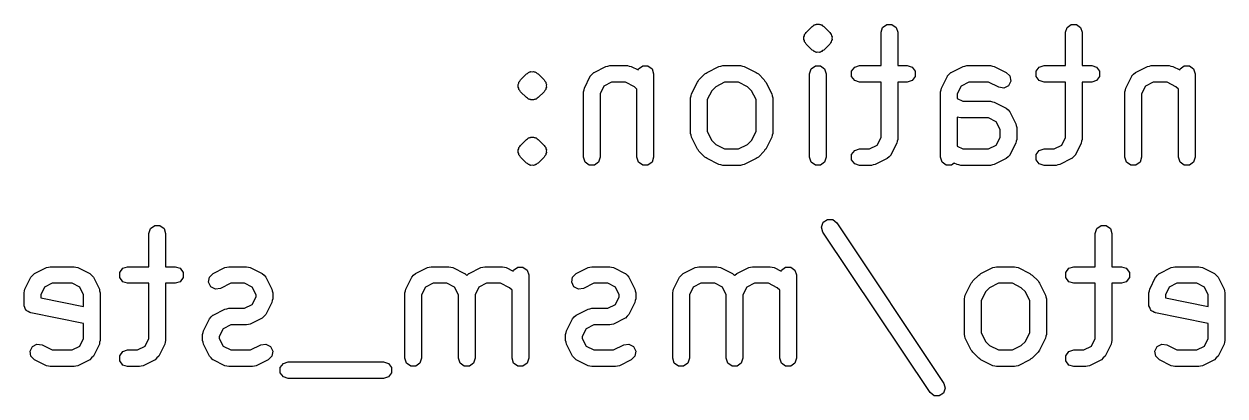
# Model space of a CAD drawing. Extents: x 65 to 231, y -134 to -59.
# Drawn here: x 192.44 to 206.85, y -111.56 to -107.09 of the extents above; entities that cross this region are included whole.
import ezdxf

# ---------------------------------------------------------------- set-up
doc = ezdxf.new("R2010")
doc.units = 0
doc.layers.add('BLACK', color=7, linetype='CONTINUOUS')

msp = doc.modelspace()

# ---------------------------------------------------------------- linework, layer by layer
at = {"layer": 'BLACK', "linetype": 'CONTINUOUS'}
for p, q in [((201.931, -107.101), (201.938, -107.096)), ((201.938, -107.096), (201.946, -107.096)), ((201.946, -107.096), (201.953, -107.092)), ((201.953, -107.092), (201.969, -107.095)), ((201.969, -107.095), (201.984, -107.092)), ((201.984, -107.092), (201.991, -107.096)), ((201.991, -107.096), (201.999, -107.096)), ((201.999, -107.096), (202.006, -107.101)), ((202.745, -107.132), (202.795, -107.096)), ((202.795, -107.096), (202.857, -107.096)), ((202.857, -107.096), (202.907, -107.132)), ((204.959, -107.132), (205.009, -107.096)), ((205.009, -107.096), (205.071, -107.096)), ((205.071, -107.096), (205.121, -107.132)), ((201.798, -107.247), (201.806, -107.233)), ((201.806, -107.233), (201.808, -107.217)), ((201.808, -107.217), (201.819, -107.206)), ((201.819, -107.206), (201.826, -107.192)), ((201.826, -107.192), (201.898, -107.12)), ((201.898, -107.12), (201.912, -107.113)), ((201.912, -107.113), (201.923, -107.102)), ((201.923, -107.102), (201.931, -107.101)), ((202.006, -107.101), (202.014, -107.102)), ((202.014, -107.102), (202.025, -107.113)), ((202.025, -107.113), (202.039, -107.12)), ((202.039, -107.12), (202.111, -107.192)), ((202.111, -107.192), (202.118, -107.206)), ((202.118, -107.206), (202.129, -107.217)), ((202.129, -107.217), (202.132, -107.233)), ((202.132, -107.233), (202.139, -107.247)), ((202.726, -107.191), (202.745, -107.132)), ((202.726, -107.591), (202.726, -107.191)), ((202.907, -107.132), (202.926, -107.191)), ((202.926, -107.191), (202.926, -107.591)), ((204.94, -107.191), (204.959, -107.132)), ((204.94, -107.591), (204.94, -107.191)), ((205.121, -107.132), (205.14, -107.191)), ((205.14, -107.191), (205.14, -107.591)), ((201.801, -107.263), (201.798, -107.247)), ((201.798, -107.278), (201.801, -107.263)), ((201.806, -107.292), (201.798, -107.278)), ((201.808, -107.308), (201.806, -107.292)), ((201.819, -107.319), (201.808, -107.308)), ((201.826, -107.333), (201.819, -107.319)), ((201.898, -107.405), (201.826, -107.333)), ((202.111, -107.333), (202.039, -107.405)), ((202.118, -107.319), (202.111, -107.333)), ((202.129, -107.308), (202.118, -107.319)), ((202.132, -107.292), (202.129, -107.308)), ((202.139, -107.278), (202.132, -107.292)), ((202.139, -107.247), (202.136, -107.263)), ((202.136, -107.263), (202.139, -107.278)), ((201.912, -107.412), (201.898, -107.405)), ((201.923, -107.423), (201.912, -107.412)), ((201.931, -107.424), (201.923, -107.423)), ((201.938, -107.429), (201.931, -107.424)), ((201.946, -107.429), (201.938, -107.429)), ((201.953, -107.433), (201.946, -107.429)), ((201.969, -107.43), (201.953, -107.433)), ((201.984, -107.433), (201.969, -107.43)), ((201.991, -107.429), (201.984, -107.433)), ((201.999, -107.429), (201.991, -107.429)), ((202.006, -107.424), (201.999, -107.429)), ((202.014, -107.423), (202.006, -107.424)), ((202.025, -107.412), (202.014, -107.423)), ((202.039, -107.405), (202.025, -107.412)), ((198.495, -107.673), (198.503, -107.672)), ((198.503, -107.672), (198.509, -107.667)), ((198.509, -107.667), (198.517, -107.667)), ((198.517, -107.667), (198.524, -107.664)), ((198.524, -107.664), (198.54, -107.666)), ((198.54, -107.666), (198.556, -107.664)), ((198.556, -107.664), (198.563, -107.667)), ((198.563, -107.667), (198.571, -107.667)), ((198.571, -107.667), (198.577, -107.672)), ((198.577, -107.672), (198.585, -107.673)), ((199.281, -107.673), (199.424, -107.602)), ((199.424, -107.602), (199.447, -107.598)), ((199.447, -107.598), (199.469, -107.591)), ((199.469, -107.591), (199.683, -107.591)), ((199.683, -107.591), (199.705, -107.598)), ((199.705, -107.598), (199.728, -107.602)), ((199.728, -107.602), (199.812, -107.644)), ((199.812, -107.644), (199.816, -107.632)), ((199.816, -107.632), (199.866, -107.596)), ((199.866, -107.596), (199.928, -107.596)), ((199.928, -107.596), (199.978, -107.632)), ((199.978, -107.632), (199.997, -107.691)), ((200.638, -107.673), (200.781, -107.602)), ((200.781, -107.602), (200.804, -107.598)), ((200.804, -107.598), (200.826, -107.591)), ((200.826, -107.591), (201.04, -107.591)), ((201.04, -107.591), (201.062, -107.598)), ((201.062, -107.598), (201.085, -107.602)), ((201.085, -107.602), (201.228, -107.673)), ((201.869, -107.691), (201.888, -107.632)), ((201.888, -107.632), (201.938, -107.596)), ((201.938, -107.596), (201.999, -107.596)), ((201.999, -107.596), (202.049, -107.632)), ((202.049, -107.632), (202.069, -107.691)), ((202.373, -107.66), (202.41, -107.61)), ((202.373, -107.722), (202.373, -107.66)), ((202.41, -107.61), (202.469, -107.591)), ((202.469, -107.591), (202.726, -107.591)), ((202.926, -107.591), (203.04, -107.591)), ((203.04, -107.591), (203.099, -107.61)), ((203.099, -107.61), (203.135, -107.66)), ((203.135, -107.66), (203.135, -107.722)), ((203.567, -107.673), (203.71, -107.602)), ((203.71, -107.602), (203.732, -107.598)), ((203.732, -107.598), (203.754, -107.591)), ((203.754, -107.591), (204.04, -107.591)), ((204.04, -107.591), (204.062, -107.598)), ((204.062, -107.598), (204.085, -107.602)), ((204.085, -107.602), (204.228, -107.673)), ((204.588, -107.66), (204.624, -107.61)), ((204.588, -107.722), (204.588, -107.66)), ((204.624, -107.61), (204.683, -107.591)), ((204.683, -107.591), (204.94, -107.591)), ((205.14, -107.591), (205.254, -107.591)), ((205.254, -107.591), (205.313, -107.61)), ((205.313, -107.61), (205.349, -107.66)), ((205.349, -107.66), (205.349, -107.722)), ((205.781, -107.673), (205.924, -107.602)), ((205.924, -107.602), (205.947, -107.598)), ((205.947, -107.598), (205.969, -107.591)), ((205.969, -107.591), (206.183, -107.591)), ((206.183, -107.591), (206.205, -107.598)), ((206.205, -107.598), (206.228, -107.602)), ((206.228, -107.602), (206.312, -107.644)), ((206.312, -107.644), (206.316, -107.632)), ((206.316, -107.632), (206.366, -107.596)), ((206.366, -107.596), (206.428, -107.596)), ((206.428, -107.596), (206.478, -107.632)), ((206.478, -107.632), (206.497, -107.691)), ((198.37, -107.818), (198.377, -107.804)), ((198.377, -107.804), (198.379, -107.789)), ((198.379, -107.789), (198.391, -107.777)), ((198.391, -107.777), (198.398, -107.763)), ((198.398, -107.763), (198.469, -107.692)), ((198.469, -107.692), (198.483, -107.685)), ((198.483, -107.685), (198.495, -107.673)), ((198.585, -107.673), (198.597, -107.685)), ((198.597, -107.685), (198.611, -107.692)), ((198.611, -107.692), (198.682, -107.763)), ((198.682, -107.763), (198.689, -107.777)), ((198.689, -107.777), (198.701, -107.789)), ((198.701, -107.789), (198.703, -107.804)), ((198.703, -107.804), (198.71, -107.818)), ((199.165, -107.861), (199.236, -107.718)), ((199.236, -107.718), (199.237, -107.717)), ((199.237, -107.716), (199.258, -107.695)), ((199.237, -107.717), (199.237, -107.716)), ((199.258, -107.695), (199.28, -107.674)), ((199.28, -107.674), (199.281, -107.673)), ((199.28, -107.674), (199.28, -107.674)), ((199.492, -107.791), (199.4, -107.837)), ((199.659, -107.791), (199.492, -107.791)), ((199.766, -107.845), (199.659, -107.791)), ((199.997, -107.691), (199.997, -108.691)), ((200.451, -107.932), (200.522, -107.789)), ((200.522, -107.789), (200.533, -107.778)), ((200.533, -107.778), (200.541, -107.763)), ((200.541, -107.763), (200.612, -107.692)), ((200.612, -107.692), (200.627, -107.684)), ((200.627, -107.684), (200.638, -107.673)), ((200.849, -107.791), (200.742, -107.845)), ((201.016, -107.791), (200.849, -107.791)), ((201.124, -107.845), (201.016, -107.791)), ((201.228, -107.673), (201.239, -107.684)), ((201.239, -107.684), (201.254, -107.692)), ((201.254, -107.692), (201.325, -107.763)), ((201.325, -107.763), (201.332, -107.778)), ((201.332, -107.778), (201.344, -107.789)), ((201.344, -107.789), (201.415, -107.932)), ((201.869, -108.691), (201.869, -107.691)), ((202.069, -107.691), (202.069, -108.691)), ((202.41, -107.772), (202.373, -107.722)), ((202.469, -107.791), (202.41, -107.772)), ((202.726, -107.791), (202.469, -107.791)), ((202.726, -108.453), (202.726, -107.791)), ((203.04, -107.791), (202.926, -107.791)), ((202.926, -107.791), (202.926, -108.477)), ((203.099, -107.772), (203.04, -107.791)), ((203.135, -107.722), (203.099, -107.772)), ((203.451, -107.861), (203.522, -107.718)), ((203.522, -107.718), (203.523, -107.717)), ((203.523, -107.716), (203.544, -107.695)), ((203.523, -107.717), (203.523, -107.716)), ((203.544, -107.695), (203.565, -107.674)), ((203.565, -107.674), (203.566, -107.674)), ((203.566, -107.674), (203.567, -107.673)), ((203.778, -107.791), (203.686, -107.837)), ((204.016, -107.791), (203.778, -107.791)), ((204.138, -107.852), (204.016, -107.791)), ((204.228, -107.673), (204.272, -107.716)), ((204.282, -107.777), (204.254, -107.833)), ((204.272, -107.716), (204.282, -107.777)), ((204.624, -107.772), (204.588, -107.722)), ((204.683, -107.791), (204.624, -107.772)), ((204.94, -107.791), (204.683, -107.791)), ((204.94, -108.453), (204.94, -107.791)), ((205.254, -107.791), (205.14, -107.791)), ((205.14, -107.791), (205.14, -108.477)), ((205.313, -107.772), (205.254, -107.791)), ((205.349, -107.722), (205.313, -107.772)), ((205.665, -107.861), (205.736, -107.718)), ((205.736, -107.718), (205.737, -107.717)), ((205.737, -107.716), (205.758, -107.695)), ((205.737, -107.717), (205.737, -107.716)), ((205.758, -107.695), (205.78, -107.674)), ((205.78, -107.674), (205.781, -107.673)), ((205.78, -107.674), (205.78, -107.674)), ((205.992, -107.791), (205.9, -107.837)), ((206.159, -107.791), (205.992, -107.791)), ((206.266, -107.845), (206.159, -107.791)), ((206.497, -107.691), (206.497, -108.691)), ((198.372, -107.834), (198.37, -107.818)), ((198.37, -107.85), (198.372, -107.834)), ((198.377, -107.864), (198.37, -107.85)), ((198.379, -107.879), (198.377, -107.864)), ((198.391, -107.891), (198.379, -107.879)), ((198.398, -107.905), (198.391, -107.891)), ((198.469, -107.976), (198.398, -107.905)), ((198.682, -107.905), (198.611, -107.976)), ((198.689, -107.891), (198.682, -107.905)), ((198.701, -107.879), (198.689, -107.891)), ((198.703, -107.864), (198.701, -107.879)), ((198.71, -107.85), (198.703, -107.864)), ((198.71, -107.818), (198.708, -107.834)), ((198.708, -107.834), (198.71, -107.85)), ((199.154, -107.905), (199.161, -107.883)), ((199.154, -108.691), (199.154, -107.905)), ((199.161, -107.883), (199.165, -107.861)), ((199.4, -107.837), (199.354, -107.929)), ((199.354, -107.929), (199.354, -108.691)), ((199.797, -107.875), (199.766, -107.845)), ((199.797, -108.691), (199.797, -107.875)), ((200.44, -107.977), (200.447, -107.955)), ((200.447, -107.955), (200.451, -107.932)), ((200.694, -107.893), (200.64, -108)), ((200.742, -107.845), (200.694, -107.893)), ((201.172, -107.893), (201.124, -107.845)), ((201.226, -108), (201.172, -107.893)), ((201.415, -107.932), (201.419, -107.955)), ((201.419, -107.955), (201.426, -107.977)), ((203.44, -107.905), (203.447, -107.883)), ((203.44, -108.691), (203.44, -107.905)), ((203.447, -107.883), (203.451, -107.861)), ((203.686, -107.837), (203.64, -107.929)), ((203.64, -107.929), (203.64, -107.986)), ((204.199, -107.861), (204.138, -107.852)), ((204.254, -107.833), (204.199, -107.861)), ((205.654, -107.905), (205.661, -107.883)), ((205.654, -108.691), (205.654, -107.905)), ((205.661, -107.883), (205.665, -107.861)), ((205.9, -107.837), (205.854, -107.929)), ((205.854, -107.929), (205.854, -108.691)), ((206.297, -107.875), (206.266, -107.845)), ((206.297, -108.691), (206.297, -107.875)), ((198.483, -107.983), (198.469, -107.976)), ((198.495, -107.994), (198.483, -107.983)), ((198.503, -107.996), (198.495, -107.994)), ((198.509, -108), (198.503, -107.996)), ((198.517, -108), (198.509, -108)), ((198.524, -108.004), (198.517, -108)), ((198.54, -108.002), (198.524, -108.004)), ((198.556, -108.004), (198.54, -108.002)), ((198.563, -108), (198.556, -108.004)), ((198.571, -108), (198.563, -108)), ((198.577, -107.996), (198.571, -108)), ((198.585, -107.994), (198.577, -107.996)), ((198.597, -107.983), (198.585, -107.994)), ((198.611, -107.976), (198.597, -107.983)), ((200.44, -108.405), (200.44, -107.977)), ((200.64, -108), (200.64, -108.382)), ((201.226, -108.382), (201.226, -108)), ((201.426, -107.977), (201.426, -108.405)), ((203.64, -107.986), (203.706, -108.02)), ((203.706, -108.02), (204.04, -108.02)), ((204.04, -108.02), (204.062, -108.027)), ((204.062, -108.027), (204.085, -108.03)), ((204.085, -108.03), (204.228, -108.102)), ((204.228, -108.102), (204.228, -108.102)), ((204.228, -108.102), (204.229, -108.102)), ((204.229, -108.102), (204.25, -108.124)), ((203.661, -108.213), (203.64, -108.209)), ((203.64, -108.209), (203.64, -108.558)), ((203.683, -108.22), (203.661, -108.213)), ((204.016, -108.22), (203.683, -108.22)), ((204.108, -108.266), (204.016, -108.22)), ((204.25, -108.124), (204.272, -108.145)), ((204.272, -108.145), (204.272, -108.146)), ((204.272, -108.146), (204.272, -108.146)), ((204.272, -108.146), (204.344, -108.289)), ((200.64, -108.382), (200.694, -108.489)), ((201.172, -108.489), (201.226, -108.382)), ((204.154, -108.358), (204.108, -108.266)), ((204.154, -108.453), (204.154, -108.358)), ((204.344, -108.289), (204.347, -108.312)), ((204.347, -108.312), (204.354, -108.334)), ((204.354, -108.334), (204.354, -108.477)), ((198.398, -108.549), (198.469, -108.478)), ((198.469, -108.478), (198.483, -108.47)), ((198.483, -108.47), (198.495, -108.459)), ((198.495, -108.459), (198.503, -108.458)), ((198.503, -108.458), (198.509, -108.453)), ((198.509, -108.453), (198.517, -108.453)), ((198.517, -108.453), (198.524, -108.449)), ((198.524, -108.449), (198.54, -108.452)), ((198.54, -108.452), (198.556, -108.449)), ((198.556, -108.449), (198.563, -108.453)), ((198.563, -108.453), (198.571, -108.453)), ((198.571, -108.453), (198.577, -108.458)), ((198.577, -108.458), (198.585, -108.459)), ((198.585, -108.459), (198.597, -108.47)), ((198.597, -108.47), (198.611, -108.478)), ((198.611, -108.478), (198.682, -108.549)), ((200.447, -108.427), (200.44, -108.405)), ((200.451, -108.45), (200.447, -108.427)), ((200.522, -108.593), (200.451, -108.45)), ((200.694, -108.489), (200.742, -108.537)), ((200.742, -108.537), (200.849, -108.591)), ((201.016, -108.591), (201.124, -108.537)), ((201.124, -108.537), (201.172, -108.489)), ((201.415, -108.45), (201.344, -108.593)), ((201.419, -108.427), (201.415, -108.45)), ((201.426, -108.405), (201.419, -108.427)), ((202.68, -108.545), (202.726, -108.453)), ((202.915, -108.522), (202.844, -108.664)), ((202.919, -108.499), (202.915, -108.522)), ((202.926, -108.477), (202.919, -108.499)), ((204.108, -108.545), (204.154, -108.453)), ((204.344, -108.522), (204.272, -108.664)), ((204.347, -108.499), (204.344, -108.522)), ((204.354, -108.477), (204.347, -108.499)), ((204.894, -108.545), (204.94, -108.453)), ((205.129, -108.522), (205.058, -108.664)), ((205.133, -108.499), (205.129, -108.522)), ((205.14, -108.477), (205.133, -108.499)), ((198.37, -108.604), (198.377, -108.59)), ((198.372, -108.62), (198.37, -108.604)), ((198.37, -108.635), (198.372, -108.62)), ((198.377, -108.649), (198.37, -108.635)), ((198.377, -108.59), (198.379, -108.574)), ((198.379, -108.665), (198.377, -108.649)), ((198.379, -108.574), (198.391, -108.563)), ((198.391, -108.676), (198.379, -108.665)), ((198.391, -108.563), (198.398, -108.549)), ((198.398, -108.69), (198.391, -108.676)), ((198.682, -108.549), (198.689, -108.563)), ((198.689, -108.676), (198.682, -108.69)), ((198.689, -108.563), (198.701, -108.574)), ((198.701, -108.665), (198.689, -108.676)), ((198.701, -108.574), (198.703, -108.59)), ((198.703, -108.649), (198.701, -108.665)), ((198.703, -108.59), (198.71, -108.604)), ((198.71, -108.635), (198.703, -108.649)), ((198.71, -108.604), (198.708, -108.62)), ((198.708, -108.62), (198.71, -108.635)), ((200.533, -108.604), (200.522, -108.593)), ((200.541, -108.619), (200.533, -108.604)), ((200.612, -108.69), (200.541, -108.619)), ((200.849, -108.591), (201.016, -108.591)), ((201.325, -108.619), (201.254, -108.69)), ((201.332, -108.604), (201.325, -108.619)), ((201.344, -108.593), (201.332, -108.604)), ((202.373, -108.66), (202.41, -108.61)), ((202.373, -108.722), (202.373, -108.66)), ((202.41, -108.61), (202.469, -108.591)), ((202.469, -108.591), (202.588, -108.591)), ((202.588, -108.591), (202.68, -108.545)), ((202.843, -108.666), (202.822, -108.687)), ((202.844, -108.664), (202.843, -108.665)), ((202.843, -108.665), (202.843, -108.666)), ((203.64, -108.558), (203.706, -108.591)), ((203.706, -108.591), (204.016, -108.591)), ((204.016, -108.591), (204.108, -108.545)), ((204.272, -108.666), (204.25, -108.687)), ((204.272, -108.664), (204.272, -108.665)), ((204.272, -108.665), (204.272, -108.666)), ((204.588, -108.66), (204.624, -108.61)), ((204.588, -108.722), (204.588, -108.66)), ((204.624, -108.61), (204.683, -108.591)), ((204.683, -108.591), (204.802, -108.591)), ((204.802, -108.591), (204.894, -108.545)), ((205.057, -108.666), (205.036, -108.687)), ((205.058, -108.664), (205.057, -108.665)), ((205.057, -108.665), (205.057, -108.666)), ((198.469, -108.762), (198.398, -108.69)), ((198.483, -108.769), (198.469, -108.762)), ((198.495, -108.78), (198.483, -108.769)), ((198.503, -108.781), (198.495, -108.78)), ((198.509, -108.786), (198.503, -108.781)), ((198.517, -108.786), (198.509, -108.786)), ((198.524, -108.79), (198.517, -108.786)), ((198.54, -108.787), (198.524, -108.79)), ((198.556, -108.79), (198.54, -108.787)), ((198.563, -108.786), (198.556, -108.79)), ((198.571, -108.786), (198.563, -108.786)), ((198.577, -108.781), (198.571, -108.786)), ((198.585, -108.78), (198.577, -108.781)), ((198.597, -108.769), (198.585, -108.78)), ((198.611, -108.762), (198.597, -108.769)), ((198.682, -108.69), (198.611, -108.762)), ((199.173, -108.75), (199.154, -108.691)), ((199.223, -108.786), (199.173, -108.75)), ((199.285, -108.786), (199.223, -108.786)), ((199.335, -108.75), (199.285, -108.786)), ((199.354, -108.691), (199.335, -108.75)), ((199.816, -108.75), (199.797, -108.691)), ((199.866, -108.786), (199.816, -108.75)), ((199.928, -108.786), (199.866, -108.786)), ((199.978, -108.75), (199.928, -108.786)), ((199.997, -108.691), (199.978, -108.75)), ((200.627, -108.698), (200.612, -108.69)), ((200.638, -108.709), (200.627, -108.698)), ((200.781, -108.781), (200.638, -108.709)), ((200.804, -108.784), (200.781, -108.781)), ((200.826, -108.791), (200.804, -108.784)), ((201.04, -108.791), (200.826, -108.791)), ((201.062, -108.784), (201.04, -108.791)), ((201.085, -108.781), (201.062, -108.784)), ((201.228, -108.709), (201.085, -108.781)), ((201.239, -108.698), (201.228, -108.709)), ((201.254, -108.69), (201.239, -108.698)), ((201.888, -108.75), (201.869, -108.691)), ((201.938, -108.786), (201.888, -108.75)), ((201.999, -108.786), (201.938, -108.786)), ((202.049, -108.75), (201.999, -108.786)), ((202.069, -108.691), (202.049, -108.75)), ((202.41, -108.772), (202.373, -108.722)), ((202.469, -108.791), (202.41, -108.772)), ((202.611, -108.791), (202.469, -108.791)), ((202.633, -108.784), (202.611, -108.791)), ((202.656, -108.781), (202.633, -108.784)), ((202.799, -108.709), (202.656, -108.781)), ((202.8, -108.709), (202.799, -108.709)), ((202.822, -108.687), (202.8, -108.708)), ((202.8, -108.708), (202.8, -108.709)), ((203.459, -108.75), (203.44, -108.691)), ((203.509, -108.786), (203.459, -108.75)), ((203.571, -108.786), (203.509, -108.786)), ((203.603, -108.763), (203.571, -108.786)), ((203.638, -108.781), (203.603, -108.763)), ((203.661, -108.784), (203.638, -108.781)), ((203.683, -108.791), (203.661, -108.784)), ((204.04, -108.791), (203.683, -108.791)), ((204.062, -108.784), (204.04, -108.791)), ((204.085, -108.781), (204.062, -108.784)), ((204.228, -108.709), (204.085, -108.781)), ((204.229, -108.708), (204.228, -108.709)), ((204.228, -108.709), (204.228, -108.709)), ((204.25, -108.687), (204.229, -108.708)), ((204.624, -108.772), (204.588, -108.722)), ((204.683, -108.791), (204.624, -108.772)), ((204.826, -108.791), (204.683, -108.791)), ((204.848, -108.784), (204.826, -108.791)), ((204.87, -108.781), (204.848, -108.784)), ((205.013, -108.709), (204.87, -108.781)), ((205.014, -108.709), (205.013, -108.709)), ((205.015, -108.708), (205.014, -108.709)), ((205.036, -108.687), (205.015, -108.708)), ((205.673, -108.75), (205.654, -108.691)), ((205.723, -108.786), (205.673, -108.75)), ((205.785, -108.786), (205.723, -108.786)), ((205.835, -108.75), (205.785, -108.786)), ((205.854, -108.691), (205.835, -108.75)), ((206.316, -108.75), (206.297, -108.691)), ((206.366, -108.786), (206.316, -108.75)), ((206.428, -108.786), (206.366, -108.786)), ((206.478, -108.75), (206.428, -108.786)), ((206.497, -108.691), (206.478, -108.75)), ((193.959, -109.547), (194.009, -109.511)), ((194.009, -109.511), (194.071, -109.511)), ((194.071, -109.511), (194.121, -109.547)), ((202.012, -109.531), (202.033, -109.473)), ((202.028, -109.59), (202.012, -109.531)), ((202.033, -109.473), (202.084, -109.438)), ((202.084, -109.438), (202.146, -109.441)), ((202.146, -109.441), (202.195, -109.479)), ((202.195, -109.479), (203.48, -111.408)), ((205.316, -109.547), (205.366, -109.511)), ((205.366, -109.511), (205.428, -109.511)), ((205.428, -109.511), (205.478, -109.547)), ((193.94, -109.606), (193.959, -109.547)), ((193.94, -110.006), (193.94, -109.606)), ((194.121, -109.547), (194.14, -109.606)), ((194.14, -109.606), (194.14, -110.006)), ((203.314, -111.519), (202.028, -109.59)), ((205.297, -109.606), (205.316, -109.547)), ((205.297, -110.006), (205.297, -109.606)), ((205.478, -109.547), (205.497, -109.606)), ((205.497, -109.606), (205.497, -110.006)), ((192.523, -110.131), (192.544, -110.11)), ((192.544, -110.11), (192.565, -110.089)), ((192.565, -110.089), (192.566, -110.089)), ((192.566, -110.089), (192.567, -110.088)), ((192.567, -110.088), (192.71, -110.017)), ((192.71, -110.017), (192.732, -110.013)), ((192.732, -110.013), (192.754, -110.006)), ((192.754, -110.006), (193.04, -110.006)), ((193.04, -110.006), (193.062, -110.013)), ((193.062, -110.013), (193.085, -110.017)), ((193.085, -110.017), (193.228, -110.088)), ((193.228, -110.088), (193.228, -110.089)), ((193.228, -110.089), (193.229, -110.089)), ((193.229, -110.089), (193.25, -110.11)), ((193.25, -110.11), (193.272, -110.131)), ((193.588, -110.075), (193.624, -110.025)), ((193.588, -110.137), (193.588, -110.075)), ((193.624, -110.025), (193.683, -110.006)), ((193.683, -110.006), (193.94, -110.006)), ((194.14, -110.006), (194.254, -110.006)), ((194.254, -110.006), (194.313, -110.025)), ((194.313, -110.025), (194.349, -110.075)), ((194.349, -110.075), (194.349, -110.137)), ((194.666, -110.131), (194.71, -110.088)), ((194.71, -110.088), (194.852, -110.017)), ((194.852, -110.017), (194.875, -110.013)), ((194.875, -110.013), (194.897, -110.006)), ((194.897, -110.006), (195.111, -110.006)), ((195.111, -110.006), (195.133, -110.013)), ((195.133, -110.013), (195.156, -110.017)), ((195.156, -110.017), (195.299, -110.088)), ((195.299, -110.088), (195.3, -110.089)), ((195.3, -110.089), (195.3, -110.089)), ((195.3, -110.089), (195.322, -110.11)), ((195.322, -110.11), (195.343, -110.131)), ((197.094, -110.131), (197.116, -110.11)), ((197.116, -110.11), (197.137, -110.089)), ((197.137, -110.089), (197.138, -110.089)), ((197.138, -110.088), (197.281, -110.017)), ((197.138, -110.089), (197.138, -110.088)), ((197.281, -110.017), (197.304, -110.013)), ((197.304, -110.013), (197.326, -110.006)), ((197.326, -110.006), (197.54, -110.006)), ((197.54, -110.006), (197.562, -110.013)), ((197.562, -110.013), (197.585, -110.017)), ((197.585, -110.017), (197.728, -110.088)), ((197.728, -110.088), (197.728, -110.089)), ((197.728, -110.089), (197.729, -110.089)), ((197.729, -110.089), (197.75, -110.11)), ((197.75, -110.11), (197.754, -110.114)), ((197.754, -110.114), (197.758, -110.11)), ((197.758, -110.11), (197.78, -110.089)), ((197.78, -110.089), (197.781, -110.088)), ((197.78, -110.089), (197.78, -110.089)), ((197.781, -110.088), (197.924, -110.017)), ((197.924, -110.017), (197.947, -110.013)), ((197.947, -110.013), (197.969, -110.006)), ((197.969, -110.006), (198.183, -110.006)), ((198.183, -110.006), (198.205, -110.013)), ((198.205, -110.013), (198.228, -110.017)), ((198.228, -110.017), (198.312, -110.059)), ((198.312, -110.059), (198.316, -110.047)), ((198.316, -110.047), (198.366, -110.011)), ((198.366, -110.011), (198.428, -110.011)), ((198.428, -110.011), (198.478, -110.047)), ((198.478, -110.047), (198.497, -110.106)), ((198.497, -110.106), (198.497, -111.106)), ((199.023, -110.131), (199.067, -110.088)), ((199.067, -110.088), (199.21, -110.017)), ((199.21, -110.017), (199.232, -110.013)), ((199.232, -110.013), (199.254, -110.006)), ((199.254, -110.006), (199.469, -110.006)), ((199.469, -110.006), (199.49, -110.013)), ((199.49, -110.013), (199.513, -110.017)), ((199.513, -110.017), (199.656, -110.088)), ((199.656, -110.088), (199.657, -110.089)), ((199.657, -110.089), (199.658, -110.089)), ((199.658, -110.089), (199.679, -110.11)), ((199.679, -110.11), (199.7, -110.131)), ((200.308, -110.131), (200.33, -110.11)), ((200.33, -110.11), (200.351, -110.089)), ((200.351, -110.089), (200.352, -110.089)), ((200.352, -110.088), (200.495, -110.017)), ((200.352, -110.089), (200.352, -110.088)), ((200.495, -110.017), (200.518, -110.013)), ((200.518, -110.013), (200.54, -110.006)), ((200.54, -110.006), (200.754, -110.006)), ((200.754, -110.006), (200.776, -110.013)), ((200.776, -110.013), (200.799, -110.017)), ((200.799, -110.017), (200.942, -110.088)), ((200.942, -110.088), (200.942, -110.089)), ((200.942, -110.089), (200.943, -110.089)), ((200.943, -110.089), (200.964, -110.11)), ((200.964, -110.11), (200.969, -110.114)), ((200.969, -110.114), (200.973, -110.11)), ((200.973, -110.11), (200.994, -110.089)), ((200.994, -110.089), (200.995, -110.089)), ((200.995, -110.088), (201.138, -110.017)), ((200.995, -110.089), (200.995, -110.088)), ((201.138, -110.017), (201.161, -110.013)), ((201.161, -110.013), (201.183, -110.006)), ((201.183, -110.006), (201.397, -110.006)), ((201.397, -110.006), (201.419, -110.013)), ((201.419, -110.013), (201.442, -110.017)), ((201.442, -110.017), (201.527, -110.059)), ((201.527, -110.059), (201.531, -110.047)), ((201.531, -110.047), (201.581, -110.011)), ((201.581, -110.011), (201.642, -110.011)), ((201.642, -110.011), (201.692, -110.047)), ((201.692, -110.047), (201.711, -110.106)), ((201.711, -110.106), (201.711, -111.106)), ((203.826, -110.178), (203.898, -110.107)), ((203.898, -110.107), (203.912, -110.099)), ((203.912, -110.099), (203.924, -110.088)), ((203.924, -110.088), (204.067, -110.017)), ((204.067, -110.017), (204.09, -110.013)), ((204.09, -110.013), (204.111, -110.006)), ((204.111, -110.006), (204.326, -110.006)), ((204.326, -110.006), (204.348, -110.013)), ((204.348, -110.013), (204.37, -110.017)), ((204.37, -110.017), (204.513, -110.088)), ((204.513, -110.088), (204.525, -110.099)), ((204.525, -110.099), (204.539, -110.107)), ((204.539, -110.107), (204.611, -110.178)), ((204.945, -110.075), (204.981, -110.025)), ((204.945, -110.137), (204.945, -110.075)), ((204.981, -110.025), (205.04, -110.006)), ((205.04, -110.006), (205.297, -110.006)), ((205.497, -110.006), (205.611, -110.006)), ((205.611, -110.006), (205.67, -110.025)), ((205.67, -110.025), (205.707, -110.075)), ((205.707, -110.075), (205.707, -110.137)), ((206.023, -110.131), (206.044, -110.11)), ((206.044, -110.11), (206.065, -110.089)), ((206.065, -110.089), (206.066, -110.089)), ((206.066, -110.089), (206.067, -110.088)), ((206.067, -110.088), (206.21, -110.017)), ((206.21, -110.017), (206.232, -110.013)), ((206.232, -110.013), (206.254, -110.006)), ((206.254, -110.006), (206.54, -110.006)), ((206.54, -110.006), (206.562, -110.013)), ((206.562, -110.013), (206.585, -110.017)), ((206.585, -110.017), (206.728, -110.088)), ((206.728, -110.088), (206.728, -110.089)), ((206.728, -110.089), (206.729, -110.089)), ((206.729, -110.089), (206.75, -110.11)), ((206.75, -110.11), (206.772, -110.131)), ((192.451, -110.276), (192.522, -110.133)), ((192.522, -110.133), (192.523, -110.132)), ((192.523, -110.132), (192.523, -110.131)), ((192.686, -110.252), (192.64, -110.344)), ((192.778, -110.206), (192.686, -110.252)), ((193.016, -110.206), (192.778, -110.206)), ((193.108, -110.252), (193.016, -110.206)), ((193.154, -110.344), (193.108, -110.252)), ((193.272, -110.131), (193.272, -110.132)), ((193.272, -110.132), (193.272, -110.133)), ((193.272, -110.133), (193.344, -110.276)), ((193.624, -110.187), (193.588, -110.137)), ((193.683, -110.206), (193.624, -110.187)), ((193.94, -110.206), (193.683, -110.206)), ((193.94, -110.868), (193.94, -110.206)), ((194.254, -110.206), (194.14, -110.206)), ((194.14, -110.206), (194.14, -110.892)), ((194.313, -110.187), (194.254, -110.206)), ((194.349, -110.137), (194.313, -110.187)), ((194.655, -110.192), (194.666, -110.131)), ((194.683, -110.248), (194.655, -110.192)), ((194.738, -110.276), (194.683, -110.248)), ((194.799, -110.267), (194.738, -110.276)), ((194.921, -110.206), (194.799, -110.267)), ((195.088, -110.206), (194.921, -110.206)), ((195.18, -110.252), (195.088, -110.206)), ((195.226, -110.344), (195.18, -110.252)), ((195.343, -110.131), (195.343, -110.132)), ((195.343, -110.132), (195.344, -110.133)), ((195.344, -110.133), (195.415, -110.276)), ((197.022, -110.276), (197.093, -110.133)), ((197.093, -110.133), (197.094, -110.132)), ((197.094, -110.132), (197.094, -110.131)), ((197.257, -110.252), (197.211, -110.344)), ((197.349, -110.206), (197.257, -110.252)), ((197.516, -110.206), (197.349, -110.206)), ((197.608, -110.252), (197.516, -110.206)), ((197.654, -110.344), (197.608, -110.252)), ((197.9, -110.252), (197.854, -110.344)), ((197.992, -110.206), (197.9, -110.252)), ((198.159, -110.206), (197.992, -110.206)), ((198.266, -110.26), (198.159, -110.206)), ((198.297, -110.29), (198.266, -110.26)), ((199.013, -110.192), (199.023, -110.131)), ((199.04, -110.248), (199.013, -110.192)), ((199.095, -110.276), (199.04, -110.248)), ((199.156, -110.267), (199.095, -110.276)), ((199.278, -110.206), (199.156, -110.267)), ((199.445, -110.206), (199.278, -110.206)), ((199.537, -110.252), (199.445, -110.206)), ((199.583, -110.344), (199.537, -110.252)), ((199.7, -110.131), (199.7, -110.132)), ((199.7, -110.132), (199.701, -110.133)), ((199.701, -110.133), (199.772, -110.276)), ((200.236, -110.276), (200.308, -110.133)), ((200.308, -110.132), (200.308, -110.131)), ((200.308, -110.133), (200.308, -110.132)), ((200.472, -110.252), (200.426, -110.344)), ((200.564, -110.206), (200.472, -110.252)), ((200.731, -110.206), (200.564, -110.206)), ((200.823, -110.252), (200.731, -110.206)), ((200.869, -110.344), (200.823, -110.252)), ((201.115, -110.252), (201.069, -110.344)), ((201.206, -110.206), (201.115, -110.252)), ((201.374, -110.206), (201.206, -110.206)), ((201.481, -110.26), (201.374, -110.206)), ((201.511, -110.29), (201.481, -110.26)), ((203.736, -110.347), (203.808, -110.204)), ((203.808, -110.204), (203.819, -110.193)), ((203.819, -110.193), (203.826, -110.178)), ((204.028, -110.26), (203.979, -110.308)), ((204.135, -110.206), (204.028, -110.26)), ((204.302, -110.206), (204.135, -110.206)), ((204.409, -110.26), (204.302, -110.206)), ((204.458, -110.308), (204.409, -110.26)), ((204.611, -110.178), (204.618, -110.193)), ((204.618, -110.193), (204.629, -110.204)), ((204.629, -110.204), (204.701, -110.347)), ((204.981, -110.187), (204.945, -110.137)), ((205.04, -110.206), (204.981, -110.187)), ((205.297, -110.206), (205.04, -110.206)), ((205.297, -110.868), (205.297, -110.206)), ((205.611, -110.206), (205.497, -110.206)), ((205.497, -110.206), (205.497, -110.892)), ((205.67, -110.187), (205.611, -110.206)), ((205.707, -110.137), (205.67, -110.187)), ((205.951, -110.276), (206.022, -110.133)), ((206.022, -110.133), (206.023, -110.132)), ((206.023, -110.132), (206.023, -110.131)), ((206.186, -110.252), (206.14, -110.344)), ((206.278, -110.206), (206.186, -110.252)), ((206.516, -110.206), (206.278, -110.206)), ((206.608, -110.252), (206.516, -110.206)), ((206.654, -110.344), (206.608, -110.252)), ((206.772, -110.131), (206.772, -110.132)), ((206.772, -110.132), (206.772, -110.133)), ((206.772, -110.133), (206.844, -110.276)), ((192.44, -110.32), (192.447, -110.298)), ((192.44, -110.463), (192.44, -110.32)), ((192.447, -110.298), (192.451, -110.276)), ((192.64, -110.344), (192.64, -110.381)), ((192.64, -110.381), (193.154, -110.484)), ((193.154, -110.484), (193.154, -110.344)), ((193.344, -110.276), (193.347, -110.298)), ((193.347, -110.298), (193.354, -110.32)), ((193.354, -110.32), (193.354, -110.892)), ((195.18, -110.46), (195.226, -110.368)), ((195.226, -110.368), (195.226, -110.344)), ((195.415, -110.276), (195.419, -110.298)), ((195.419, -110.298), (195.426, -110.32)), ((195.426, -110.392), (195.419, -110.414)), ((195.426, -110.32), (195.426, -110.392)), ((197.011, -110.32), (197.019, -110.298)), ((197.011, -111.106), (197.011, -110.32)), ((197.019, -110.298), (197.022, -110.276)), ((197.211, -110.344), (197.211, -111.106)), ((197.654, -111.106), (197.654, -110.344)), ((197.854, -110.344), (197.854, -111.106)), ((198.297, -111.106), (198.297, -110.29)), ((199.537, -110.46), (199.583, -110.368)), ((199.583, -110.368), (199.583, -110.344)), ((199.772, -110.276), (199.776, -110.298)), ((199.776, -110.298), (199.783, -110.32)), ((199.783, -110.392), (199.776, -110.414)), ((199.783, -110.32), (199.783, -110.392)), ((200.226, -110.32), (200.233, -110.298)), ((200.226, -111.106), (200.226, -110.32)), ((200.233, -110.298), (200.236, -110.276)), ((200.426, -110.344), (200.426, -111.106)), ((200.869, -111.106), (200.869, -110.344)), ((201.069, -110.344), (201.069, -111.106)), ((201.511, -111.106), (201.511, -110.29)), ((203.726, -110.392), (203.733, -110.37)), ((203.726, -110.82), (203.726, -110.392)), ((203.733, -110.37), (203.736, -110.347)), ((203.979, -110.308), (203.926, -110.415)), ((204.511, -110.415), (204.458, -110.308)), ((204.701, -110.347), (204.704, -110.37)), ((204.704, -110.37), (204.711, -110.392)), ((204.711, -110.392), (204.711, -110.82)), ((205.94, -110.32), (205.947, -110.298)), ((205.94, -110.463), (205.94, -110.32)), ((205.947, -110.298), (205.951, -110.276)), ((206.14, -110.344), (206.14, -110.381)), ((206.14, -110.381), (206.654, -110.484)), ((206.654, -110.484), (206.654, -110.344)), ((206.844, -110.276), (206.847, -110.298)), ((206.847, -110.298), (206.854, -110.32)), ((206.854, -110.32), (206.854, -110.892)), ((192.442, -110.469), (192.44, -110.463)), ((192.441, -110.475), (192.442, -110.469)), ((192.451, -110.498), (192.441, -110.475)), ((192.459, -110.522), (192.451, -110.498)), ((192.464, -110.526), (192.459, -110.522)), ((192.466, -110.531), (192.464, -110.526)), ((192.489, -110.543), (192.466, -110.531)), ((192.509, -110.558), (192.489, -110.543)), ((194.71, -110.588), (194.852, -110.517)), ((194.852, -110.517), (194.875, -110.513)), ((194.875, -110.513), (194.897, -110.506)), ((194.897, -110.506), (195.088, -110.506)), ((195.088, -110.506), (195.18, -110.46)), ((195.415, -110.437), (195.344, -110.579)), ((195.419, -110.414), (195.415, -110.437)), ((199.067, -110.588), (199.21, -110.517)), ((199.21, -110.517), (199.232, -110.513)), ((199.232, -110.513), (199.254, -110.506)), ((199.254, -110.506), (199.445, -110.506)), ((199.445, -110.506), (199.537, -110.46)), ((199.772, -110.437), (199.701, -110.579)), ((199.776, -110.414), (199.772, -110.437)), ((203.926, -110.415), (203.926, -110.797)), ((204.511, -110.797), (204.511, -110.415)), ((205.942, -110.469), (205.94, -110.463)), ((205.941, -110.475), (205.942, -110.469)), ((205.951, -110.498), (205.941, -110.475)), ((205.959, -110.522), (205.951, -110.498)), ((205.964, -110.526), (205.959, -110.522)), ((205.966, -110.531), (205.964, -110.526)), ((205.989, -110.543), (205.966, -110.531)), ((206.009, -110.558), (205.989, -110.543)), ((192.515, -110.558), (192.509, -110.558)), ((192.52, -110.561), (192.515, -110.558)), ((193.154, -110.688), (192.52, -110.561)), ((193.154, -110.868), (193.154, -110.688)), ((194.593, -110.776), (194.665, -110.633)), ((194.665, -110.632), (194.666, -110.631)), ((194.665, -110.633), (194.665, -110.632)), ((194.666, -110.631), (194.687, -110.61)), ((194.687, -110.61), (194.708, -110.589)), ((194.708, -110.589), (194.709, -110.589)), ((194.709, -110.589), (194.71, -110.588)), ((195.133, -110.699), (195.111, -110.706)), ((195.156, -110.696), (195.133, -110.699)), ((195.299, -110.624), (195.156, -110.696)), ((195.3, -110.624), (195.299, -110.624)), ((195.322, -110.602), (195.3, -110.623)), ((195.3, -110.623), (195.3, -110.624)), ((195.343, -110.581), (195.322, -110.602)), ((195.344, -110.579), (195.343, -110.58)), ((195.343, -110.58), (195.343, -110.581)), ((198.951, -110.776), (199.022, -110.633)), ((199.022, -110.633), (199.023, -110.632)), ((199.023, -110.631), (199.044, -110.61)), ((199.023, -110.632), (199.023, -110.631)), ((199.044, -110.61), (199.065, -110.589)), ((199.065, -110.589), (199.066, -110.589)), ((199.066, -110.589), (199.067, -110.588)), ((199.49, -110.699), (199.469, -110.706)), ((199.513, -110.696), (199.49, -110.699)), ((199.656, -110.624), (199.513, -110.696)), ((199.657, -110.624), (199.656, -110.624)), ((199.658, -110.623), (199.657, -110.624)), ((199.679, -110.602), (199.658, -110.623)), ((199.7, -110.581), (199.679, -110.602)), ((199.701, -110.579), (199.7, -110.58)), ((199.7, -110.58), (199.7, -110.581)), ((206.015, -110.558), (206.009, -110.558)), ((206.02, -110.561), (206.015, -110.558)), ((206.654, -110.688), (206.02, -110.561)), ((206.654, -110.868), (206.654, -110.688)), ((194.583, -110.82), (194.59, -110.798)), ((194.583, -110.892), (194.583, -110.82)), ((194.59, -110.798), (194.593, -110.776)), ((194.829, -110.752), (194.783, -110.844)), ((194.921, -110.706), (194.829, -110.752)), ((195.111, -110.706), (194.921, -110.706)), ((198.94, -110.82), (198.947, -110.798)), ((198.94, -110.892), (198.94, -110.82)), ((198.947, -110.798), (198.951, -110.776)), ((199.186, -110.752), (199.14, -110.844)), ((199.278, -110.706), (199.186, -110.752)), ((199.469, -110.706), (199.278, -110.706)), ((203.733, -110.842), (203.726, -110.82)), ((203.736, -110.865), (203.733, -110.842)), ((203.926, -110.797), (203.979, -110.904)), ((204.458, -110.904), (204.511, -110.797)), ((204.704, -110.842), (204.701, -110.865)), ((204.711, -110.82), (204.704, -110.842)), ((192.513, -111.02), (192.54, -110.964)), ((192.54, -110.964), (192.595, -110.936)), ((192.595, -110.936), (192.656, -110.945)), ((192.656, -110.945), (192.778, -111.006)), ((193.016, -111.006), (193.108, -110.96)), ((193.108, -110.96), (193.154, -110.868)), ((193.344, -110.937), (193.272, -111.079)), ((193.347, -110.914), (193.344, -110.937)), ((193.354, -110.892), (193.347, -110.914)), ((193.802, -111.006), (193.894, -110.96)), ((193.894, -110.96), (193.94, -110.868)), ((194.129, -110.937), (194.058, -111.079)), ((194.133, -110.914), (194.129, -110.937)), ((194.14, -110.892), (194.133, -110.914)), ((194.59, -110.914), (194.583, -110.892)), ((194.593, -110.937), (194.59, -110.914)), ((194.665, -111.079), (194.593, -110.937)), ((194.783, -110.844), (194.783, -110.868)), ((194.783, -110.868), (194.829, -110.96)), ((194.829, -110.96), (194.921, -111.006)), ((195.159, -111.006), (195.281, -110.945)), ((195.281, -110.945), (195.342, -110.936)), ((195.342, -110.936), (195.397, -110.964)), ((195.397, -110.964), (195.425, -111.02)), ((198.947, -110.914), (198.94, -110.892)), ((198.951, -110.937), (198.947, -110.914)), ((199.022, -111.079), (198.951, -110.937)), ((199.14, -110.844), (199.14, -110.868)), ((199.14, -110.868), (199.186, -110.96)), ((199.186, -110.96), (199.278, -111.006)), ((199.516, -111.006), (199.638, -110.945)), ((199.638, -110.945), (199.699, -110.936)), ((199.699, -110.936), (199.754, -110.964)), ((199.754, -110.964), (199.782, -111.02)), ((203.808, -111.008), (203.736, -110.865)), ((203.979, -110.904), (204.028, -110.952)), ((204.028, -110.952), (204.135, -111.006)), ((204.302, -111.006), (204.409, -110.952)), ((204.409, -110.952), (204.458, -110.904)), ((204.701, -110.865), (204.629, -111.008)), ((205.159, -111.006), (205.251, -110.96)), ((205.251, -110.96), (205.297, -110.868)), ((205.487, -110.937), (205.415, -111.079)), ((205.49, -110.914), (205.487, -110.937)), ((205.497, -110.892), (205.49, -110.914)), ((206.013, -111.02), (206.04, -110.964)), ((206.04, -110.964), (206.095, -110.936)), ((206.095, -110.936), (206.156, -110.945)), ((206.156, -110.945), (206.278, -111.006)), ((206.516, -111.006), (206.608, -110.96)), ((206.608, -110.96), (206.654, -110.868)), ((206.844, -110.937), (206.772, -111.079)), ((206.847, -110.914), (206.844, -110.937)), ((206.854, -110.892), (206.847, -110.914)), ((192.523, -111.081), (192.513, -111.02)), ((192.567, -111.124), (192.523, -111.081)), ((192.71, -111.196), (192.567, -111.124)), ((192.778, -111.006), (193.016, -111.006)), ((193.228, -111.124), (193.085, -111.196)), ((193.229, -111.123), (193.228, -111.124)), ((193.228, -111.124), (193.228, -111.124)), ((193.25, -111.102), (193.229, -111.123)), ((193.272, -111.081), (193.25, -111.102)), ((193.272, -111.079), (193.272, -111.08)), ((193.272, -111.08), (193.272, -111.081)), ((193.588, -111.075), (193.624, -111.025)), ((193.588, -111.137), (193.588, -111.075)), ((193.624, -111.025), (193.683, -111.006)), ((193.683, -111.006), (193.802, -111.006)), ((194.013, -111.124), (193.87, -111.196)), ((194.014, -111.124), (194.013, -111.124)), ((194.015, -111.123), (194.014, -111.124)), ((194.036, -111.102), (194.015, -111.123)), ((194.057, -111.081), (194.036, -111.102)), ((194.058, -111.079), (194.057, -111.08)), ((194.057, -111.08), (194.057, -111.081)), ((194.665, -111.08), (194.665, -111.079)), ((194.666, -111.081), (194.665, -111.08)), ((194.687, -111.102), (194.666, -111.081)), ((194.708, -111.123), (194.687, -111.102)), ((194.709, -111.124), (194.708, -111.123)), ((194.71, -111.124), (194.709, -111.124)), ((194.852, -111.196), (194.71, -111.124)), ((194.921, -111.006), (195.159, -111.006)), ((195.37, -111.124), (195.228, -111.196)), ((195.414, -111.081), (195.37, -111.124)), ((195.425, -111.02), (195.414, -111.081)), ((197.031, -111.165), (197.011, -111.106)), ((197.211, -111.106), (197.192, -111.165)), ((197.673, -111.165), (197.654, -111.106)), ((197.854, -111.106), (197.835, -111.165)), ((198.316, -111.165), (198.297, -111.106)), ((198.497, -111.106), (198.478, -111.165)), ((199.023, -111.08), (199.022, -111.079)), ((199.023, -111.081), (199.023, -111.08)), ((199.044, -111.102), (199.023, -111.081)), ((199.065, -111.123), (199.044, -111.102)), ((199.066, -111.124), (199.065, -111.123)), ((199.067, -111.124), (199.066, -111.124)), ((199.21, -111.196), (199.067, -111.124)), ((199.278, -111.006), (199.516, -111.006)), ((199.728, -111.124), (199.585, -111.196)), ((199.772, -111.081), (199.728, -111.124)), ((199.782, -111.02), (199.772, -111.081)), ((200.245, -111.165), (200.226, -111.106)), ((200.426, -111.106), (200.407, -111.165)), ((200.888, -111.165), (200.869, -111.106)), ((201.069, -111.106), (201.049, -111.165)), ((201.531, -111.165), (201.511, -111.106)), ((201.711, -111.106), (201.692, -111.165)), ((203.819, -111.019), (203.808, -111.008)), ((203.826, -111.034), (203.819, -111.019)), ((203.898, -111.105), (203.826, -111.034)), ((203.912, -111.113), (203.898, -111.105)), ((203.924, -111.124), (203.912, -111.113)), ((204.067, -111.196), (203.924, -111.124)), ((204.135, -111.006), (204.302, -111.006)), ((204.513, -111.124), (204.37, -111.196)), ((204.525, -111.113), (204.513, -111.124)), ((204.539, -111.105), (204.525, -111.113)), ((204.611, -111.034), (204.539, -111.105)), ((204.618, -111.019), (204.611, -111.034)), ((204.629, -111.008), (204.618, -111.019)), ((204.945, -111.075), (204.981, -111.025)), ((204.945, -111.137), (204.945, -111.075)), ((204.981, -111.025), (205.04, -111.006)), ((205.04, -111.006), (205.159, -111.006)), ((205.37, -111.124), (205.228, -111.196)), ((205.371, -111.124), (205.37, -111.124)), ((205.372, -111.123), (205.371, -111.124)), ((205.393, -111.102), (205.372, -111.123)), ((205.414, -111.081), (205.393, -111.102)), ((205.415, -111.08), (205.414, -111.081)), ((205.415, -111.079), (205.415, -111.08)), ((206.023, -111.081), (206.013, -111.02)), ((206.067, -111.124), (206.023, -111.081)), ((206.21, -111.196), (206.067, -111.124)), ((206.278, -111.006), (206.516, -111.006)), ((206.728, -111.124), (206.585, -111.196)), ((206.729, -111.123), (206.728, -111.124)), ((206.728, -111.124), (206.728, -111.124)), ((206.75, -111.102), (206.729, -111.123)), ((206.772, -111.081), (206.75, -111.102)), ((206.772, -111.079), (206.772, -111.08)), ((206.772, -111.08), (206.772, -111.081)), ((192.732, -111.199), (192.71, -111.196)), ((192.754, -111.206), (192.732, -111.199)), ((193.04, -111.206), (192.754, -111.206)), ((193.062, -111.199), (193.04, -111.206)), ((193.085, -111.196), (193.062, -111.199)), ((193.624, -111.187), (193.588, -111.137)), ((193.683, -111.206), (193.624, -111.187)), ((193.826, -111.206), (193.683, -111.206)), ((193.848, -111.199), (193.826, -111.206)), ((193.87, -111.196), (193.848, -111.199)), ((194.875, -111.199), (194.852, -111.196)), ((194.897, -111.206), (194.875, -111.199)), ((195.183, -111.206), (194.897, -111.206)), ((195.205, -111.199), (195.183, -111.206)), ((195.228, -111.196), (195.205, -111.199)), ((195.516, -111.218), (195.553, -111.168)), ((195.516, -111.28), (195.516, -111.218)), ((195.553, -111.168), (195.611, -111.149)), ((195.611, -111.149), (196.754, -111.149)), ((196.754, -111.149), (196.813, -111.168)), ((196.813, -111.168), (196.849, -111.218)), ((196.849, -111.218), (196.849, -111.28)), ((197.081, -111.201), (197.031, -111.165)), ((197.142, -111.201), (197.081, -111.201)), ((197.192, -111.165), (197.142, -111.201)), ((197.723, -111.201), (197.673, -111.165)), ((197.785, -111.201), (197.723, -111.201)), ((197.835, -111.165), (197.785, -111.201)), ((198.366, -111.201), (198.316, -111.165)), ((198.428, -111.201), (198.366, -111.201)), ((198.478, -111.165), (198.428, -111.201)), ((199.232, -111.199), (199.21, -111.196)), ((199.254, -111.206), (199.232, -111.199)), ((199.54, -111.206), (199.254, -111.206)), ((199.562, -111.199), (199.54, -111.206)), ((199.585, -111.196), (199.562, -111.199)), ((200.295, -111.201), (200.245, -111.165)), ((200.357, -111.201), (200.295, -111.201)), ((200.407, -111.165), (200.357, -111.201)), ((200.938, -111.201), (200.888, -111.165)), ((200.999, -111.201), (200.938, -111.201)), ((201.049, -111.165), (200.999, -111.201)), ((201.581, -111.201), (201.531, -111.165)), ((201.642, -111.201), (201.581, -111.201)), ((201.692, -111.165), (201.642, -111.201)), ((204.09, -111.199), (204.067, -111.196)), ((204.111, -111.206), (204.09, -111.199)), ((204.326, -111.206), (204.111, -111.206)), ((204.348, -111.199), (204.326, -111.206)), ((204.37, -111.196), (204.348, -111.199)), ((204.981, -111.187), (204.945, -111.137)), ((205.04, -111.206), (204.981, -111.187)), ((205.183, -111.206), (205.04, -111.206)), ((205.205, -111.199), (205.183, -111.206)), ((205.228, -111.196), (205.205, -111.199)), ((206.232, -111.199), (206.21, -111.196)), ((206.254, -111.206), (206.232, -111.199)), ((206.54, -111.206), (206.254, -111.206)), ((206.562, -111.199), (206.54, -111.206)), ((206.585, -111.196), (206.562, -111.199)), ((195.553, -111.33), (195.516, -111.28)), ((195.611, -111.349), (195.553, -111.33)), ((196.754, -111.349), (195.611, -111.349)), ((196.813, -111.33), (196.754, -111.349)), ((196.849, -111.28), (196.813, -111.33)), ((203.48, -111.408), (203.497, -111.467)), ((203.362, -111.557), (203.314, -111.519)), ((203.424, -111.559), (203.362, -111.557)), ((203.476, -111.525), (203.424, -111.559)), ((203.497, -111.467), (203.476, -111.525))]:
    msp.add_line(p, q, dxfattribs=at)

doc.saveas('drawing.dxf')
